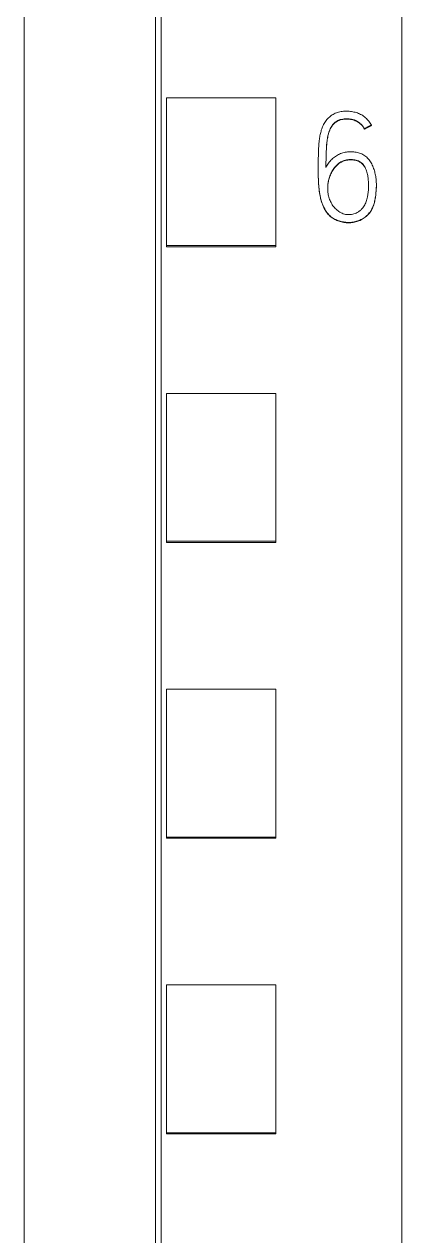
# Model space of a CAD drawing. Header units: millimetres. Extents: x 4137 to 6698, y 1400 to 3585.
# Drawn here: x 6035.75 to 6042.65, y 3292.87 to 3315 of the extents above; entities that cross this region are included whole.
import ezdxf

# ---------------------------------------------------------------- set-up
doc = ezdxf.new("R2010")
doc.units = ezdxf.units.MM
doc.layers.add('000-PI-Oprema', color=30, linetype='Continuous', lineweight=5)

msp = doc.modelspace()

# ---------------------------------------------------------------- linework, layer by layer
at = {"layer": '000-PI-Oprema', "color": 0, "linetype": 'ByBlock', "lineweight": 0}
for p, q in [((6042.648, 3360.472), (6042.648, 3247.054)), ((6038.248, 3249.37), (6038.248, 3358.185)), ((6038.348, 3310.955), (6038.348, 3313.657)), ((6038.348, 3313.657), (6040.348, 3313.657)), ((6040.348, 3310.955), (6040.348, 3313.657)), ((6042.092, 3313.155), (6042.092, 3313.149)), ((6041.964, 3313.089), (6041.964, 3313.083)), ((6041.12, 3312.351), (6041.12, 3312.345)), ((6042.184, 3312.052), (6042.184, 3312.058)), ((6038.348, 3310.934), (6038.348, 3310.955)), ((6038.348, 3310.955), (6040.348, 3310.955)), ((6038.348, 3310.934), (6040.348, 3310.934)), ((6040.348, 3310.934), (6040.348, 3310.955)), ((6038.348, 3305.554), (6038.348, 3308.255)), ((6038.348, 3308.255), (6040.348, 3308.255)), ((6040.348, 3305.554), (6040.348, 3308.255)), ((6038.348, 3305.534), (6038.348, 3305.554)), ((6038.348, 3305.554), (6040.348, 3305.554)), ((6038.348, 3305.534), (6040.348, 3305.534)), ((6040.348, 3305.534), (6040.348, 3305.554)), ((6038.348, 3300.152), (6038.348, 3302.854)), ((6038.348, 3302.854), (6040.348, 3302.854)), ((6040.348, 3300.152), (6040.348, 3302.854)), ((6038.348, 3300.152), (6040.348, 3300.152)), ((6038.348, 3300.134), (6038.348, 3300.152)), ((6038.348, 3300.134), (6040.348, 3300.134)), ((6040.348, 3300.134), (6040.348, 3300.152)), ((6038.348, 3294.751), (6038.348, 3297.452)), ((6038.348, 3297.452), (6040.348, 3297.452)), ((6040.348, 3294.751), (6040.348, 3297.452)), ((6038.348, 3294.751), (6040.348, 3294.751)), ((6038.348, 3294.734), (6038.348, 3294.751)), ((6038.348, 3294.734), (6040.348, 3294.734)), ((6040.348, 3294.734), (6040.348, 3294.751))]:
    msp.add_line(p, q, dxfattribs=at)
for points, knots in [([(6038.148, 3249.084), (6038.148, 3252.425), (6038.148, 3260.39), (6038.148, 3273.029), (6038.148, 3288.516), (6038.148, 3302.81), (6038.148, 3317.02), (6038.148, 3331.587), (6038.148, 3345.757), (6038.148, 3355.326), (6038.148, 3358.37)], [0, 0, 0, 0, 0.091483, 0.21812, 0.346206, 0.515858, 0.610111, 0.736264, 0.916066, 1, 1, 1, 1]), ([(6035.748, 3355.305), (6035.748, 3353.282), (6035.748, 3344.733), (6035.748, 3331.587), (6035.748, 3317.02), (6035.748, 3302.81), (6035.748, 3288.516), (6035.748, 3273.029), (6035.748, 3260.271), (6035.748, 3251.39), (6035.748, 3247.132), (6035.748, 3246.334)], [0, 0, 0, 0, 0.055935, 0.236292, 0.362833, 0.457376, 0.627551, 0.756032, 0.883059, 0.978086, 1, 1, 1, 1]), ([(6042.092, 3313.155), (6042.077, 3313.18), (6042.061, 3313.205), (6042.035, 3313.239), (6042.025, 3313.25), (6042.006, 3313.271), (6041.995, 3313.281), (6041.963, 3313.31), (6041.94, 3313.327), (6041.902, 3313.349), (6041.889, 3313.355), (6041.863, 3313.367), (6041.849, 3313.373), (6041.809, 3313.387), (6041.781, 3313.394), (6041.738, 3313.402), (6041.724, 3313.404), (6041.695, 3313.408), (6041.681, 3313.409), (6041.637, 3313.411), (6041.609, 3313.411), (6041.566, 3313.407), (6041.551, 3313.405), (6041.523, 3313.4), (6041.508, 3313.397), (6041.466, 3313.386), (6041.439, 3313.376), (6041.401, 3313.356), (6041.388, 3313.349), (6041.364, 3313.333), (6041.352, 3313.325), (6041.318, 3313.298), (6041.297, 3313.278), (6041.269, 3313.245), (6041.26, 3313.233), (6041.243, 3313.21), (6041.235, 3313.197), (6041.214, 3313.16), (6041.202, 3313.134), (6041.181, 3313.079), (6041.173, 3313.052), (6041.159, 3312.996), (6041.154, 3312.968), (6041.145, 3312.912), (6041.141, 3312.884), (6041.132, 3312.798), (6041.128, 3312.741), (6041.123, 3312.626), (6041.122, 3312.569), (6041.12, 3312.397), (6041.119, 3312.282), (6041.125, 3312.139), (6041.126, 3312.11), (6041.13, 3312.053), (6041.132, 3312.025), (6041.142, 3311.939), (6041.15, 3311.883), (6041.167, 3311.812), (6041.171, 3311.798), (6041.179, 3311.77), (6041.183, 3311.756), (6041.197, 3311.715), (6041.208, 3311.689), (6041.226, 3311.649), (6041.232, 3311.637), (6041.246, 3311.611), (6041.254, 3311.599), (6041.278, 3311.562), (6041.295, 3311.539), (6041.326, 3311.508), (6041.336, 3311.498), (6041.359, 3311.48), (6041.371, 3311.471), (6041.407, 3311.447), (6041.433, 3311.434), (6041.473, 3311.417), (6041.487, 3311.412), (6041.514, 3311.403), (6041.528, 3311.399), (6041.57, 3311.388), (6041.599, 3311.384), (6041.642, 3311.38), (6041.657, 3311.379), (6041.686, 3311.379), (6041.7, 3311.379), (6041.744, 3311.382), (6041.772, 3311.386), (6041.814, 3311.397), (6041.828, 3311.401), (6041.856, 3311.41), (6041.869, 3311.415), (6041.909, 3311.433), (6041.934, 3311.447), (6041.97, 3311.472), (6041.982, 3311.48), (6042.004, 3311.499), (6042.015, 3311.509), (6042.046, 3311.54), (6042.064, 3311.562), (6042.087, 3311.598), (6042.095, 3311.611), (6042.108, 3311.637), (6042.114, 3311.65), (6042.13, 3311.69), (6042.139, 3311.718), (6042.15, 3311.76), (6042.153, 3311.774), (6042.159, 3311.802), (6042.162, 3311.816), (6042.169, 3311.859), (6042.173, 3311.888), (6042.182, 3311.974), (6042.185, 3312.031), (6042.182, 3312.117), (6042.18, 3312.146), (6042.174, 3312.203), (6042.169, 3312.232), (6042.157, 3312.289), (6042.149, 3312.317), (6042.131, 3312.373), (6042.121, 3312.4), (6042.096, 3312.453), (6042.081, 3312.478), (6042.048, 3312.526), (6042.03, 3312.548), (6041.997, 3312.578), (6041.986, 3312.588), (6041.962, 3312.604), (6041.95, 3312.612), (6041.924, 3312.626), (6041.91, 3312.632), (6041.883, 3312.642), (6041.869, 3312.647), (6041.826, 3312.658), (6041.798, 3312.663), (6041.754, 3312.667), (6041.739, 3312.668), (6041.71, 3312.669), (6041.695, 3312.668), (6041.651, 3312.666), (6041.622, 3312.662), (6041.579, 3312.652), (6041.565, 3312.648), (6041.537, 3312.639), (6041.524, 3312.633), (6041.484, 3312.616), (6041.459, 3312.601), (6041.423, 3312.577), (6041.411, 3312.568), (6041.388, 3312.549), (6041.377, 3312.54), (6041.346, 3312.509), (6041.326, 3312.487), (6041.291, 3312.44), (6041.276, 3312.415), (6041.262, 3312.389)], [0, 0, 0, 0, 0.015625, 0.015625, 0.023438, 0.023438, 0.03125, 0.03125, 0.046875, 0.046875, 0.054688, 0.054688, 0.0625, 0.0625, 0.078125, 0.078125, 0.085938, 0.085938, 0.09375, 0.09375, 0.109375, 0.109375, 0.117188, 0.117188, 0.125, 0.125, 0.140625, 0.140625, 0.148438, 0.148438, 0.15625, 0.15625, 0.171875, 0.171875, 0.179688, 0.179688, 0.1875, 0.1875, 0.203125, 0.203125, 0.21875, 0.21875, 0.234375, 0.234375, 0.25, 0.25, 0.28125, 0.28125, 0.3125, 0.3125, 0.375, 0.375, 0.390625, 0.390625, 0.40625, 0.40625, 0.4375, 0.4375, 0.445313, 0.445313, 0.453125, 0.453125, 0.46875, 0.46875, 0.476563, 0.476563, 0.484375, 0.484375, 0.5, 0.5, 0.507813, 0.507813, 0.515625, 0.515625, 0.53125, 0.53125, 0.539063, 0.539063, 0.546875, 0.546875, 0.5625, 0.5625, 0.570313, 0.570313, 0.578125, 0.578125, 0.59375, 0.59375, 0.601563, 0.601563, 0.609375, 0.609375, 0.625, 0.625, 0.632813, 0.632813, 0.640625, 0.640625, 0.65625, 0.65625, 0.664063, 0.664063, 0.671875, 0.671875, 0.6875, 0.6875, 0.695313, 0.695313, 0.703125, 0.703125, 0.71875, 0.71875, 0.75, 0.75, 0.765625, 0.765625, 0.78125, 0.78125, 0.796875, 0.796875, 0.8125, 0.8125, 0.828125, 0.828125, 0.84375, 0.84375, 0.851563, 0.851563, 0.859375, 0.859375, 0.867188, 0.867188, 0.875, 0.875, 0.890625, 0.890625, 0.898438, 0.898438, 0.90625, 0.90625, 0.921875, 0.921875, 0.929688, 0.929688, 0.9375, 0.9375, 0.953125, 0.953125, 0.960938, 0.960938, 0.96875, 0.96875, 0.984375, 0.984375, 1, 1, 1, 1]), ([(6041.262, 3312.389), (6041.262, 3312.45), (6041.263, 3312.511), (6041.265, 3312.602), (6041.266, 3312.632), (6041.268, 3312.693), (6041.27, 3312.724), (6041.273, 3312.784), (6041.276, 3312.815), (6041.283, 3312.875), (6041.287, 3312.905), (6041.296, 3312.95), (6041.299, 3312.965), (6041.307, 3312.995), (6041.311, 3313.01), (6041.325, 3313.054), (6041.337, 3313.083), (6041.355, 3313.117), (6041.359, 3313.123), (6041.367, 3313.137), (6041.371, 3313.143), (6041.385, 3313.162), (6041.395, 3313.174), (6041.411, 3313.191), (6041.416, 3313.196), (6041.428, 3313.206), (6041.434, 3313.211), (6041.453, 3313.225), (6041.466, 3313.233), (6041.487, 3313.243), (6041.494, 3313.246), (6041.509, 3313.251), (6041.516, 3313.254), (6041.539, 3313.26), (6041.554, 3313.263), (6041.584, 3313.268), (6041.6, 3313.27), (6041.631, 3313.272), (6041.646, 3313.272), (6041.677, 3313.271), (6041.693, 3313.27), (6041.723, 3313.265), (6041.746, 3313.261), (6041.768, 3313.254), (6041.783, 3313.249), (6041.79, 3313.247), (6041.812, 3313.238), (6041.826, 3313.231), (6041.852, 3313.215), (6041.865, 3313.207), (6041.884, 3313.192), (6041.89, 3313.187), (6041.901, 3313.176), (6041.906, 3313.171), (6041.922, 3313.154), (6041.932, 3313.142), (6041.949, 3313.116), (6041.957, 3313.103), (6041.964, 3313.089)], [0, 0, 0, 0, 0.125, 0.125, 0.1875, 0.1875, 0.25, 0.25, 0.3125, 0.3125, 0.375, 0.375, 0.40625, 0.40625, 0.4375, 0.4375, 0.5, 0.5, 0.515625, 0.515625, 0.53125, 0.53125, 0.5625, 0.5625, 0.578125, 0.578125, 0.59375, 0.59375, 0.625, 0.625, 0.640625, 0.640625, 0.65625, 0.65625, 0.6875, 0.6875, 0.71875, 0.71875, 0.75, 0.75, 0.78125, 0.78125, 0.8125, 0.828125, 0.828125, 0.84375, 0.84375, 0.875, 0.875, 0.90625, 0.90625, 0.921875, 0.921875, 0.9375, 0.9375, 0.96875, 0.96875, 1, 1, 1, 1]), ([(6041.964, 3313.083), (6041.95, 3313.111), (6041.933, 3313.136), (6041.907, 3313.164), (6041.902, 3313.17), (6041.89, 3313.18), (6041.884, 3313.185), (6041.866, 3313.2), (6041.841, 3313.217), (6041.813, 3313.231), (6041.784, 3313.243), (6041.77, 3313.248), (6041.74, 3313.256), (6041.725, 3313.259), (6041.694, 3313.263), (6041.679, 3313.265), (6041.632, 3313.266), (6041.602, 3313.265), (6041.556, 3313.258), (6041.541, 3313.254), (6041.511, 3313.246), (6041.496, 3313.241), (6041.475, 3313.231), (6041.469, 3313.227), (6041.455, 3313.22), (6041.449, 3313.215), (6041.43, 3313.202), (6041.412, 3313.187), (6041.397, 3313.169), (6041.387, 3313.157), (6041.382, 3313.151), (6041.368, 3313.133), (6041.36, 3313.119), (6041.345, 3313.093), (6041.338, 3313.079), (6041.327, 3313.05), (6041.321, 3313.036), (6041.307, 3312.992), (6041.3, 3312.962), (6041.288, 3312.902), (6041.283, 3312.872), (6041.276, 3312.811), (6041.274, 3312.781), (6041.27, 3312.72), (6041.268, 3312.689), (6041.266, 3312.628), (6041.265, 3312.597), (6041.263, 3312.505), (6041.262, 3312.444), (6041.262, 3312.383)], [0, 0, 0, 0, 0.0625, 0.0625, 0.078125, 0.078125, 0.09375, 0.09375, 0.125, 0.15625, 0.15625, 0.1875, 0.1875, 0.21875, 0.21875, 0.25, 0.25, 0.3125, 0.3125, 0.34375, 0.34375, 0.375, 0.375, 0.390625, 0.390625, 0.40625, 0.40625, 0.4375, 0.453125, 0.453125, 0.46875, 0.46875, 0.5, 0.5, 0.53125, 0.53125, 0.5625, 0.5625, 0.625, 0.625, 0.6875, 0.6875, 0.75, 0.75, 0.8125, 0.8125, 0.875, 0.875, 1, 1, 1, 1]), ([(6041.535, 3312.483), (6041.561, 3312.497), (6041.588, 3312.508), (6041.631, 3312.518), (6041.646, 3312.521), (6041.675, 3312.525), (6041.704, 3312.528), (6041.734, 3312.527), (6041.763, 3312.526), (6041.778, 3312.524), (6041.807, 3312.519), (6041.821, 3312.516), (6041.849, 3312.506), (6041.863, 3312.5), (6041.888, 3312.486), (6041.9, 3312.478), (6041.922, 3312.459), (6041.933, 3312.448), (6041.951, 3312.425), (6041.959, 3312.413), (6041.974, 3312.388), (6041.981, 3312.375), (6041.999, 3312.334), (6042.008, 3312.307), (6042.019, 3312.264), (6042.022, 3312.25), (6042.028, 3312.221), (6042.03, 3312.207), (6042.035, 3312.163), (6042.037, 3312.134), (6042.039, 3312.076), (6042.039, 3312.047), (6042.038, 3311.96), (6042.032, 3311.902), (6042.015, 3311.816), (6042.007, 3311.787), (6041.993, 3311.746), (6041.987, 3311.732), (6041.974, 3311.706), (6041.967, 3311.693), (6041.944, 3311.656), (6041.926, 3311.633), (6041.9, 3311.607), (6041.894, 3311.602), (6041.883, 3311.593), (6041.877, 3311.588), (6041.86, 3311.575), (6041.848, 3311.567), (6041.822, 3311.553), (6041.809, 3311.547), (6041.781, 3311.536), (6041.753, 3311.528), (6041.724, 3311.523), (6041.694, 3311.521), (6041.679, 3311.521), (6041.65, 3311.522), (6041.636, 3311.524), (6041.607, 3311.529), (6041.592, 3311.533), (6041.55, 3311.547), (6041.524, 3311.561), (6041.488, 3311.585), (6041.476, 3311.594), (6041.454, 3311.613), (6041.432, 3311.633), (6041.413, 3311.655), (6041.395, 3311.678), (6041.386, 3311.69), (6041.362, 3311.727), (6041.348, 3311.753), (6041.331, 3311.793), (6041.326, 3311.807), (6041.317, 3311.835), (6041.313, 3311.849), (6041.303, 3311.892), (6041.299, 3311.921), (6041.295, 3311.964), (6041.294, 3311.979), (6041.294, 3312.008), (6041.294, 3312.023), (6041.296, 3312.067), (6041.3, 3312.096), (6041.311, 3312.153), (6041.318, 3312.181), (6041.332, 3312.222), (6041.338, 3312.236), (6041.349, 3312.263), (6041.355, 3312.276), (6041.375, 3312.315), (6041.39, 3312.34), (6041.416, 3312.375), (6041.425, 3312.387), (6041.444, 3312.409), (6041.454, 3312.42), (6041.486, 3312.45), (6041.509, 3312.468), (6041.535, 3312.483)], [0, 0, 0, 0, 0.03125, 0.03125, 0.046875, 0.046875, 0.0625, 0.078125, 0.078125, 0.09375, 0.09375, 0.109375, 0.109375, 0.125, 0.125, 0.140625, 0.140625, 0.15625, 0.15625, 0.171875, 0.171875, 0.1875, 0.1875, 0.21875, 0.21875, 0.234375, 0.234375, 0.25, 0.25, 0.28125, 0.28125, 0.3125, 0.3125, 0.375, 0.375, 0.40625, 0.40625, 0.421875, 0.421875, 0.4375, 0.4375, 0.46875, 0.46875, 0.476563, 0.476563, 0.484375, 0.484375, 0.5, 0.5, 0.515625, 0.515625, 0.53125, 0.546875, 0.546875, 0.5625, 0.5625, 0.578125, 0.578125, 0.59375, 0.59375, 0.625, 0.625, 0.640625, 0.640625, 0.65625, 0.671875, 0.671875, 0.6875, 0.6875, 0.71875, 0.71875, 0.734375, 0.734375, 0.75, 0.75, 0.78125, 0.78125, 0.796875, 0.796875, 0.8125, 0.8125, 0.84375, 0.84375, 0.875, 0.875, 0.890625, 0.890625, 0.90625, 0.90625, 0.9375, 0.9375, 0.953125, 0.953125, 0.96875, 0.96875, 1, 1, 1, 1]), ([(6041.535, 3312.477), (6041.509, 3312.462), (6041.486, 3312.444), (6041.455, 3312.414), (6041.445, 3312.403), (6041.425, 3312.381), (6041.416, 3312.369), (6041.39, 3312.334), (6041.375, 3312.309), (6041.355, 3312.27), (6041.349, 3312.257), (6041.338, 3312.23), (6041.332, 3312.216), (6041.318, 3312.175), (6041.311, 3312.146), (6041.302, 3312.103), (6041.3, 3312.089), (6041.297, 3312.06), (6041.295, 3312.045), (6041.294, 3312.02), (6041.294, 3312.009), (6041.294, 3311.999)], [0, 0, 0, 0, 0.157122, 0.157122, 0.235682, 0.235682, 0.314243, 0.314243, 0.471365, 0.471365, 0.549925, 0.549925, 0.628486, 0.628486, 0.785608, 0.785608, 0.864168, 0.864168, 0.942729, 0.942729, 1, 1, 1, 1]), ([(6041.956, 3312.411), (6041.951, 3312.418), (6041.946, 3312.425), (6041.932, 3312.443), (6041.922, 3312.453), (6041.905, 3312.468), (6041.899, 3312.472), (6041.887, 3312.481), (6041.881, 3312.484), (6041.861, 3312.495), (6041.848, 3312.501), (6041.82, 3312.51), (6041.806, 3312.513), (6041.777, 3312.518), (6041.762, 3312.52), (6041.733, 3312.521), (6041.718, 3312.521), (6041.674, 3312.52), (6041.645, 3312.516), (6041.603, 3312.505), (6041.589, 3312.501), (6041.568, 3312.493), (6041.561, 3312.49), (6041.548, 3312.484), (6041.542, 3312.48), (6041.535, 3312.477)], [0, 0, 0, 0, 0.053837, 0.053837, 0.148453, 0.148453, 0.195761, 0.195761, 0.243069, 0.243069, 0.337686, 0.337686, 0.432302, 0.432302, 0.526918, 0.526918, 0.621535, 0.621535, 0.810767, 0.810767, 0.905384, 0.905384, 0.952692, 0.952692, 1, 1, 1, 1]), ([(6042.184, 3312.052), (6042.184, 3312.006), (6042.181, 3311.96), (6042.173, 3311.886), (6042.17, 3311.857), (6042.163, 3311.814), (6042.16, 3311.8), (6042.154, 3311.771), (6042.151, 3311.757), (6042.14, 3311.715), (6042.132, 3311.687), (6042.115, 3311.647), (6042.109, 3311.634), (6042.096, 3311.608), (6042.089, 3311.595), (6042.066, 3311.558), (6042.048, 3311.536), (6042.017, 3311.505), (6042.007, 3311.495), (6041.985, 3311.476), (6041.973, 3311.468), (6041.937, 3311.443), (6041.912, 3311.428), (6041.872, 3311.41), (6041.858, 3311.405), (6041.831, 3311.395), (6041.817, 3311.391), (6041.775, 3311.381), (6041.746, 3311.376), (6041.703, 3311.373), (6041.688, 3311.372), (6041.659, 3311.373), (6041.644, 3311.373), (6041.601, 3311.377), (6041.573, 3311.382), (6041.53, 3311.392), (6041.516, 3311.396), (6041.488, 3311.405), (6041.475, 3311.41), (6041.435, 3311.427), (6041.409, 3311.44), (6041.379, 3311.459), (6041.373, 3311.464), (6041.361, 3311.472), (6041.355, 3311.477), (6041.338, 3311.49), (6041.328, 3311.5), (6041.297, 3311.531), (6041.279, 3311.554), (6041.255, 3311.59), (6041.248, 3311.602), (6041.234, 3311.628), (6041.227, 3311.641), (6041.209, 3311.68), (6041.198, 3311.707), (6041.18, 3311.761), (6041.172, 3311.789), (6041.158, 3311.845), (6041.152, 3311.874), (6041.143, 3311.93), (6041.135, 3311.987), (6041.13, 3312.045), (6041.126, 3312.102), (6041.125, 3312.131), (6041.121, 3312.221), (6041.12, 3312.283), (6041.12, 3312.345)], [0, 0, 0, 0, 0.061961, 0.061961, 0.100808, 0.100808, 0.120232, 0.120232, 0.139655, 0.139655, 0.178502, 0.178502, 0.197926, 0.197926, 0.217349, 0.217349, 0.256196, 0.256196, 0.27562, 0.27562, 0.295043, 0.295043, 0.33389, 0.33389, 0.353314, 0.353314, 0.372737, 0.372737, 0.411584, 0.411584, 0.431008, 0.431008, 0.450431, 0.450431, 0.489278, 0.489278, 0.508702, 0.508702, 0.528125, 0.528125, 0.566972, 0.566972, 0.576684, 0.576684, 0.586396, 0.586396, 0.605819, 0.605819, 0.644666, 0.644666, 0.66409, 0.66409, 0.683513, 0.683513, 0.72236, 0.72236, 0.761207, 0.761207, 0.800054, 0.800054, 0.838901, 0.877748, 0.877748, 0.916595, 0.916595, 1, 1, 1, 1])]:
    msp.add_open_spline(points, degree=3, knots=knots, dxfattribs=at)
for points, weights in [([(6041.964, 3313.089), (6042.028, 3313.122), (6042.092, 3313.155)], [0.500000150618, 0.499999849382, 0.500000150618]), ([(6042.092, 3313.149), (6042.028, 3313.116), (6041.964, 3313.083)], [0.499999984441, 0.500000015559, 0.499999984441])]:
    msp.add_rational_spline(points, weights, degree=2, dxfattribs=at)

doc.saveas('drawing.dxf')
